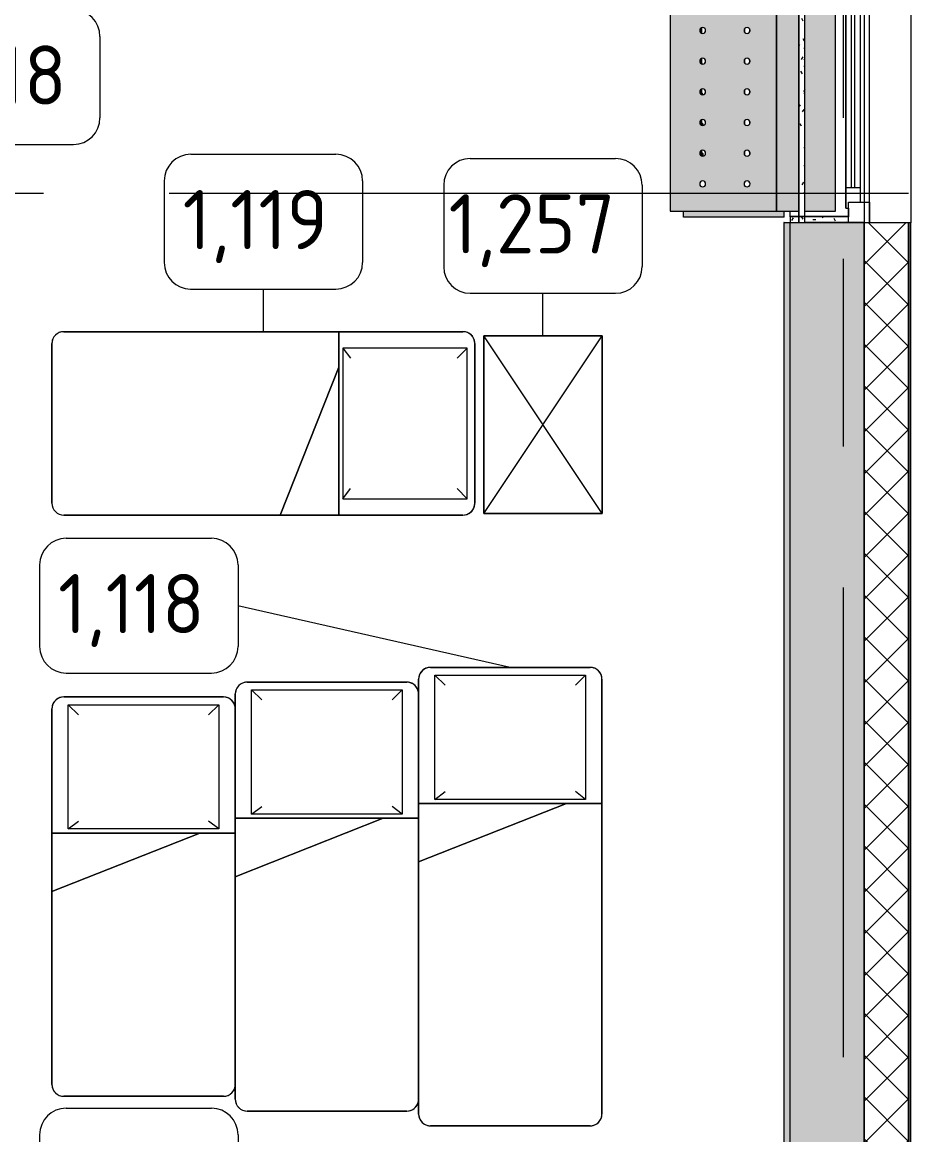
# Model space of a CAD drawing. Header units: millimetres. Extents: x 957 to 67880, y -2706 to 27400.
# Drawn here: x 64704 to 67708, y 4617 to 8378 of the extents above; entities that cross this region are included whole.
import ezdxf

# ---------------------------------------------------------------- set-up
doc = ezdxf.new("R2010")
doc.units = ezdxf.units.MM
doc.linetypes.add('Осевая', pattern=[3175, 635, -476.25, 1587.5, -476.25])
for name, color, linetype, lineweight in [('A-GLAZ', 7, 'Continuous', 9), ('A-GLAZ-1', 7, 'Continuous', 13), ('A-WALL', 7, 'Continuous', 9), ('I-FURN-IDEN', 7, 'Continuous', 9), ('I-WALL', 7, 'Continuous', 9), ('Знаки', 7, 'Continuous', 9), ('Оси', 7, 'Continuous', 9), ('Оси-2', 7, 'Осевая', 9)]:
    doc.layers.add(name, color=color, linetype=linetype, lineweight=lineweight)
for name, color, linetype, lineweight, true_color in [('A-WALL-1', 9, 'Continuous', 9, 0x808080), ('A-WALL-FNSH-1', 9, 'Continuous', 9, 0x808080), ('I-FURN-1', 9, 'Continuous', 9, 0x808080), ('M-EQPM-1', 7, 'Continuous', 9, 0xb2b2b2)]:
    doc.layers.add(name, color=color, linetype=linetype, lineweight=lineweight, true_color=true_color)
doc.styles.add('GOST Common_4', font='GOST_Common.ttf', dxfattribs={"height": 200})
pattern_1 = [(0, (-57529.542, 0), (121.92, 30.48), [10.058, -81.382, 10.058, -81.382, -487.68]), (0, (-57529.542, 0), (121.92, 30.48), [-182.88, 10.058, -172.822, 10.058, -81.382, -213.36]), (0, (-57529.542, 0), (121.92, 30.48), [-457.2, 10.058, -50.902, 10.058, -142.342]), (120, (-57483.822, 15.24), (-87.356454, 90.345817), [10.058, -81.382, 10.058, -81.382, -487.68]), (120, (-57483.822, 15.24), (-87.356454, 90.345817), [-182.88, 10.058, -172.822, 10.058, -81.382, -213.36]), (120, (-57483.822, 15.24), (-87.356454, 90.345817), [-457.2, 10.058, -50.902, 10.058, -142.342]), (240, (-57468.582, 76.2), (-34.563546, -120.825817), [10.058, -81.382, 10.058, -81.382, -487.68]), (240, (-57468.582, 76.2), (-34.563546, -120.825817), [-182.88, 10.058, -172.822, 10.058, -81.382, -213.36]), (240, (-57468.582, 76.2), (-34.563546, -120.825817), [-457.2, 10.058, -50.902, 10.058, -142.342])]

# ---------------------------------------------------------------- blocks, each defined once
blk = doc.blocks.new('120_Окно_СКБ_1Ст - 120_Окно_СКБ_1Ст 1200х2500_h_ с форточкой 3-24161067-План расстановки мебели и оборудования 3 этажа в осях 23-33')
at = {"layer": 'A-GLAZ'}
for p, q in [((600, -57), (-600, -57)), ((-480, -107), (480, -107)), ((-580, -127), (-550, -127)), ((480, -117), (-480, -117)), ((550, -127), (579, -127))]:
    blk.add_line(p, q, dxfattribs=at)
at = {"layer": 'A-GLAZ-1'}
for p, q in [((-600, -127), (-600, -57)), ((-600, -57), (-530, -57)), ((-530, -57), (-530, -127)), ((530, -127), (530, -57)), ((530, -57), (600, -57)), ((600, -57), (600, -127)), ((530, -87), (-530, -87)), ((-530, -87), (-530, -127)), ((-480, -137), (-480, -87)), ((480, -137), (480, -87)), ((530, -127), (530, -87)), ((-530, -127), (-600, -127)), ((-530, -127), (-550, -127)), ((-550, -127), (-550, -137)), ((-550, -137), (550, -137)), ((550, -137), (-550, -137)), ((600, -127), (530, -127)), ((550, -127), (530, -127)), ((550, -137), (550, -127))]:
    blk.add_line(p, q, dxfattribs=at)
blk = doc.blocks.new('Bed - Small Sizes - 1_118-25586206-План расстановки мебели и оборудования 3 этажа в осях 23-33')
at = {"layer": 'I-FURN-1'}
for p, q in [((247.3, 1550), (-292.7, 1550)), ((-292.7, 1550), (247.3, 1550)), ((-332.7, 1510), (-332.7, 460)), ((-332.7, 460), (-332.7, 1510)), ((287.3, 657.7), (287.3, 1510)), ((287.3, 1510), (287.3, 1460)), ((287.3, 1460), (287.3, 657.7)), ((287.3, 657.7), (-212.7, 460)), ((-212.7, 460), (287.3, 657.7)), ((-212.7, 460), (287.3, 657.7)), ((287.3, 460), (287.3, 657.7)), ((287.3, 657.7), (287.3, 510)), ((287.3, 510), (287.3, 657.7)), ((287.3, 657.7), (287.3, 510)), ((287.3, 510), (287.3, 460)), ((287.3, 90), (287.3, 510)), ((287.3, 510), (287.3, 90)), ((-212.7, 460), (-332.7, 460)), ((-332.7, 460), (-332.7, 40)), ((-332.7, 40), (-332.7, 460)), ((-332.7, 460), (-212.7, 460)), ((-332.7, 460), (-332.7, 40)), ((-332.7, 40), (-332.7, 460)), ((-332.7, 460), (-212.7, 460)), ((287.3, 460), (-212.7, 460)), ((-212.7, 460), (287.3, 460)), ((-212.7, 460), (287.3, 460)), ((287.3, 460), (-212.7, 460)), ((-212.7, 460), (287.3, 460)), ((287.3, 40), (287.3, 460)), ((287.3, 460), (287.3, 90)), ((-277.5, 446.2), (-242.7, 420)), ((-277.5, 26.2), (-277.5, 446.2)), ((-277.5, 446.2), (232.5, 446.2)), ((-277.5, 446.2), (232.5, 446.2)), ((-277.5, 26.2), (-277.5, 446.2)), ((232.5, 446.2), (197.3, 420)), ((232.5, 446.2), (232.5, 26.2)), ((232.5, 446.2), (232.5, 26.2)), ((287.3, 90), (287.3, 40)), ((287.3, 40), (287.3, 90)), ((287.3, 90), (287.3, 40)), ((-277.5, 26.2), (-242.7, 60)), ((232.5, 26.2), (197.3, 60)), ((-292.7, 0), (247.3, 0)), ((247.3, 0), (-292.7, 0)), ((232.5, 26.2), (-277.5, 26.2)), ((232.5, 26.2), (-277.5, 26.2)), ((-292.7, 0), (247.3, 0)), ((247.3, 0), (-292.7, 0))]:
    blk.add_line(p, q, dxfattribs=at)
for centre, start, end in [((-292.7, 1510), 90, 180), ((-292.7, 1510), 120, 135), ((-292.7, 1510), 90, 120), ((247.3, 1510), 360, 90), ((247.3, 1510), 60, 90), ((247.3, 1510), 15, 60), ((-292.7, 1510), 165, 180), ((-292.7, 1510), 150, 165), ((-292.7, 1510), 135, 150), ((247.3, 1510), 0, 15), ((-292.7, 40), 180, 270), ((-292.7, 40), 180, 270), ((-292.7, 40), 180, 210), ((-292.7, 40), 180, 210), ((247.3, 40), 270, 360), ((247.3, 40), 270, 0), ((247.3, 40), 285, 360), ((247.3, 40), 300, 360), ((-292.7, 40), 210, 225), ((-292.7, 40), 210, 270), ((-292.7, 40), 225, 240), ((-292.7, 40), 240, 255), ((-292.7, 40), 255, 270), ((247.3, 40), 270, 300), ((247.3, 40), 270, 285)]:
    blk.add_arc(centre, 40, start, end, dxfattribs=at)
blk = doc.blocks.new('Bed - Small Sizes - Single 5-25586207-План расстановки мебели и оборудования 3 этажа в осях 23-33')
at = {"layer": 'I-FURN-1'}
for p, q in [((247.3, 1450), (-292.7, 1450)), ((-292.7, 1450), (247.3, 1450)), ((-332.7, 1410), (-332.7, 607.7)), ((-332.7, 607.7), (-332.7, 1410)), ((287.3, 657.7), (287.3, 1410)), ((287.3, 1410), (287.3, 1360)), ((287.3, 1360), (287.3, 657.7)), ((287.3, 657.7), (-212.7, 460)), ((-212.7, 460), (287.3, 657.7)), ((-212.7, 460), (287.3, 657.7)), ((287.3, 460), (287.3, 657.7)), ((287.3, 657.7), (287.3, 510)), ((287.3, 510), (287.3, 657.7)), ((287.3, 657.7), (287.3, 510)), ((-332.7, 607.7), (-332.7, 460)), ((-332.7, 460), (-332.7, 607.7)), ((287.3, 510), (287.3, 460)), ((287.3, 90), (287.3, 510)), ((287.3, 510), (287.3, 90)), ((-212.7, 460), (-332.7, 460)), ((-332.7, 460), (-332.7, 410)), ((-332.7, 40), (-332.7, 460)), ((-332.7, 460), (-212.7, 460)), ((-332.7, 460), (-332.7, 40)), ((-332.7, 40), (-332.7, 460)), ((-332.7, 460), (-212.7, 460)), ((287.3, 460), (-212.7, 460)), ((-212.7, 460), (287.3, 460)), ((-212.7, 460), (287.3, 460)), ((287.3, 460), (-212.7, 460)), ((-212.7, 460), (287.3, 460)), ((287.3, 40), (287.3, 460)), ((287.3, 460), (287.3, 90)), ((-277.5, 446.2), (-242.7, 420)), ((-277.5, 26.2), (-277.5, 446.2)), ((-277.5, 446.2), (232.5, 446.2)), ((-277.5, 446.2), (232.5, 446.2)), ((-277.5, 26.2), (-277.5, 446.2)), ((232.5, 446.2), (197.3, 420)), ((232.5, 446.2), (232.5, 26.2)), ((232.5, 446.2), (232.5, 26.2)), ((-332.7, 410), (-332.7, 40)), ((287.3, 90), (287.3, 40)), ((287.3, 40), (287.3, 90)), ((287.3, 90), (287.3, 40)), ((-277.5, 26.2), (-242.7, 60)), ((232.5, 26.2), (197.3, 60)), ((-292.7, 0), (247.3, 0)), ((247.3, 0), (-292.7, 0)), ((232.5, 26.2), (-277.5, 26.2)), ((232.5, 26.2), (-277.5, 26.2)), ((-292.7, 0), (247.3, 0)), ((247.3, 0), (-292.7, 0))]:
    blk.add_line(p, q, dxfattribs=at)
for centre, start, end in [((-292.7, 1410), 90, 180), ((-292.7, 1410), 120, 180), ((-292.7, 1410), 105, 120), ((-292.7, 1410), 90, 105), ((247.3, 1410), 360, 90), ((247.3, 1410), 60, 90), ((247.3, 1410), 45, 60), ((247.3, 1410), 30, 45), ((247.3, 1410), 0, 30), ((-292.7, 40), 180, 270), ((-292.7, 40), 180, 195), ((-292.7, 40), 180, 255), ((-292.7, 40), 180, 240), ((247.3, 40), 270, 360), ((247.3, 40), 330, 360), ((247.3, 40), 330, 360), ((247.3, 40), 345, 0), ((-292.7, 40), 195, 225), ((-292.7, 40), 225, 270), ((-292.7, 40), 240, 270), ((-292.7, 40), 255, 270), ((247.3, 40), 270, 330), ((247.3, 40), 270, 330), ((247.3, 40), 270, 315), ((247.3, 40), 315, 345)]:
    blk.add_arc(centre, 40, start, end, dxfattribs=at)
blk = doc.blocks.new('Bed - Small Sizes - Single 6-25586208-План расстановки мебели и оборудования 3 этажа в осях 23-33')
at = {"layer": 'I-FURN-1'}
for p, q in [((247.3, 1350), (-292.7, 1350)), ((-292.7, 1350), (247.3, 1350)), ((-332.7, 1310), (-332.7, 607.7)), ((-332.7, 607.7), (-332.7, 1310)), ((287.3, 657.7), (287.3, 1310)), ((287.3, 1310), (287.3, 657.7)), ((287.3, 657.7), (-212.7, 460)), ((-212.7, 460), (287.3, 657.7)), ((-212.7, 460), (287.3, 657.7)), ((287.3, 460), (287.3, 657.7)), ((287.3, 657.7), (287.3, 460)), ((287.3, 40), (287.3, 657.7)), ((287.3, 657.7), (287.3, 40)), ((-332.7, 607.7), (-332.7, 460)), ((-332.7, 460), (-332.7, 607.7)), ((-212.7, 460), (-332.7, 460)), ((-332.7, 460), (-332.7, 410)), ((-332.7, 40), (-332.7, 460)), ((-332.7, 460), (-212.7, 460)), ((-332.7, 460), (-332.7, 40)), ((-332.7, 40), (-332.7, 460)), ((-332.7, 460), (-212.7, 460)), ((287.3, 460), (-212.7, 460)), ((-212.7, 460), (287.3, 460)), ((-212.7, 460), (287.3, 460)), ((287.3, 460), (-212.7, 460)), ((-212.7, 460), (287.3, 460)), ((287.3, 40), (287.3, 460)), ((287.3, 460), (287.3, 40)), ((-277.5, 446.2), (-242.7, 420)), ((-277.5, 26.2), (-277.5, 446.2)), ((-277.5, 446.2), (232.5, 446.2)), ((-277.5, 446.2), (232.5, 446.2)), ((-277.5, 26.2), (-277.5, 446.2)), ((232.5, 446.2), (197.3, 420)), ((232.5, 446.2), (232.5, 26.2)), ((232.5, 446.2), (232.5, 26.2)), ((-332.7, 410), (-332.7, 40)), ((-277.5, 26.2), (-242.7, 60)), ((232.5, 26.2), (197.3, 60)), ((-292.7, 0), (247.3, 0)), ((247.3, 0), (-292.7, 0)), ((232.5, 26.2), (-277.5, 26.2)), ((232.5, 26.2), (-277.5, 26.2)), ((-292.7, 0), (247.3, 0)), ((247.3, 0), (-292.7, 0))]:
    blk.add_line(p, q, dxfattribs=at)
for centre, start, end in [((-292.7, 1310), 90, 180), ((-292.7, 1310), 120, 180), ((-292.7, 1310), 90, 120), ((247.3, 1310), 360, 90), ((247.3, 1310), 60, 90), ((247.3, 1310), 45, 60), ((247.3, 1310), 30, 45), ((247.3, 1310), 0, 30), ((-292.7, 40), 180, 270), ((-292.7, 40), 180, 210), ((-292.7, 40), 180, 195), ((-292.7, 40), 180, 210), ((247.3, 40), 270, 360), ((247.3, 40), 330, 0), ((247.3, 40), 345, 360), ((247.3, 40), 345, 360), ((-292.7, 40), 195, 210), ((-292.7, 40), 210, 270), ((-292.7, 40), 210, 240), ((-292.7, 40), 210, 255), ((-292.7, 40), 240, 255), ((-292.7, 40), 255, 270), ((-292.7, 40), 255, 270), ((247.3, 40), 270, 345), ((247.3, 40), 270, 300), ((247.3, 40), 270, 285), ((247.3, 40), 285, 300), ((247.3, 40), 300, 330), ((247.3, 40), 300, 315), ((247.3, 40), 315, 345)]:
    blk.add_arc(centre, 40, start, end, dxfattribs=at)
blk = doc.blocks.new('Bed - Small Sizes - 1_119-25446116-План расстановки мебели и оборудования 3 этажа в осях 23-33')
at = {"layer": 'I-FURN-1'}
for p, q in [((247.3, 0), (-292.7, 0)), ((-292.7, 0), (247.3, 0)), ((247.3, 0), (-292.7, 0)), ((-292.7, 0), (247.3, 0)), ((-277.5, -26.2), (-242.7, -60)), ((232.5, -26.2), (-277.5, -26.2)), ((-277.5, -26.2), (-277.5, -446.2)), ((232.5, -26.2), (-277.5, -26.2)), ((-277.5, -26.2), (-277.5, -446.2)), ((232.5, -26.2), (197.3, -60)), ((232.5, -446.2), (232.5, -26.2)), ((232.5, -446.2), (232.5, -26.2)), ((-332.7, -40), (-332.7, -460)), ((-332.7, -460), (-332.7, -40)), ((-332.7, -40), (-332.7, -460)), ((-332.7, -460), (-332.7, -40)), ((287.3, -460), (287.3, -40)), ((287.3, -40), (287.3, -460)), ((287.3, -657.7), (287.3, -40)), ((287.3, -40), (287.3, -657.7)), ((-277.5, -446.2), (-242.7, -420)), ((-277.5, -446.2), (232.5, -446.2)), ((-277.5, -446.2), (232.5, -446.2)), ((232.5, -446.2), (197.3, -420)), ((-332.7, -460), (-212.7, -460)), ((-212.7, -460), (-332.7, -460)), ((-332.7, -460), (-332.7, -1390)), ((-332.7, -1390), (-332.7, -460)), ((-332.7, -460), (-212.7, -460)), ((-212.7, -460), (287.3, -460)), ((287.3, -460), (-212.7, -460)), ((287.3, -460), (-212.7, -460)), ((-212.7, -460), (287.3, -657.7)), ((287.3, -657.7), (-212.7, -460)), ((-212.7, -460), (287.3, -460)), ((-212.7, -460), (287.3, -657.7)), ((-212.7, -460), (287.3, -460)), ((287.3, -657.7), (287.3, -460)), ((287.3, -460), (287.3, -657.7)), ((287.3, -1390), (287.3, -657.7)), ((287.3, -657.7), (287.3, -1390)), ((-292.7, -1430), (247.3, -1430)), ((247.3, -1430), (-292.7, -1430))]:
    blk.add_line(p, q, dxfattribs=at)
for centre, start, end in [((-292.7, -40), 90, 180), ((-292.7, -40), 90, 120), ((247.3, -40), 360, 90), ((247.3, -40), 75, 90), ((-292.7, -40), 120, 180), ((-292.7, -40), 150, 180), ((-292.7, -40), 150, 180), ((-292.7, -40), 105, 150), ((-292.7, -40), 120, 150), ((-292.7, -40), 90, 120), ((-292.7, -40), 90, 105), ((247.3, -40), 60, 90), ((247.3, -40), 60, 90), ((247.3, -40), 0, 75), ((247.3, -40), 45, 60), ((247.3, -40), 0, 60), ((247.3, -40), 30, 45), ((247.3, -40), 15, 30), ((247.3, -40), 0, 15), ((-292.7, -1390), 180, 270), ((-292.7, -1390), 180, 195), ((247.3, -1390), 270, 0), ((247.3, -1390), 270, 0), ((-292.7, -1390), 195, 210), ((-292.7, -1390), 210, 225), ((-292.7, -1390), 225, 240), ((-292.7, -1390), 240, 270)]:
    blk.add_arc(centre, 40, start, end, dxfattribs=at)
blk = doc.blocks.new('Шкаф параметрический - 1_257-V54-План расстановки мебели и оборудования 3 этажа в осях 23-33')
at = {"layer": 'I-FURN-1'}
for p, q in [((0, 0), (600, 400)), ((0, 400), (600, 0)), ((600, 400), (0, 400)), ((0, 400), (0, 0)), ((0, 0), (0, 400)), ((0, 400), (600, 400)), ((600, 0), (600, 400)), ((600, 400), (600, 0)), ((0, 0), (600, 0)), ((600, 0), (0, 0))]:
    blk.add_line(p, q, dxfattribs=at)
blk = doc.blocks.new('radiator_prado_classic_z_tip_30_po exemplyaru - Classic Z Тип 30-300-31430728-План расстановки мебели и оборудования 3 этажа в осях 23-33')
at = {"layer": 'M-EQPM-1'}
for p, q in [((42.3, 228), (24.5, 228)), ((24.5, 228), (37.5, 228)), ((37.5, 228), (24.5, 228)), ((24.5, 228), (37.5, 228)), ((32.5, 223), (37.5, 228)), ((37.5, 228), (32.5, 223)), ((37.5, 228), (42.3, 228)), ((146.1, 228), (128.2, 228)), ((128.2, 228), (137.5, 228)), ((137.5, 228), (128.2, 228)), ((128.2, 228), (137.5, 228)), ((132.5, 223), (137.5, 228)), ((137.5, 228), (132.5, 223)), ((137.5, 228), (146.1, 228)), ((249.8, 228), (232, 228)), ((232, 228), (237.5, 228)), ((237.5, 228), (232, 228)), ((232, 228), (237.5, 228)), ((232.5, 223), (237.5, 228)), ((237.5, 228), (232.5, 223)), ((237.5, 228), (249.8, 228)), ((334.9, 225.4), (337.5, 228)), ((337.5, 228), (334.9, 225.4)), ((353.6, 228), (335.7, 228)), ((335.7, 228), (337.5, 228)), ((337.5, 228), (335.7, 228)), ((335.7, 228), (337.5, 228)), ((337.5, 228), (353.6, 228)), ((457.3, 228), (439.5, 228)), ((439.5, 228), (457.3, 228)), ((561.1, 228), (543.2, 228)), ((543.2, 228), (561.1, 228)), ((664.8, 228), (647, 228)), ((647, 228), (662.5, 228)), ((662.5, 228), (664.8, 228)), ((664.8, 228), (662.5, 228)), ((662.5, 228), (664.8, 228)), ((662.5, 228), (665.7, 224.8)), ((662.5, 228), (665.7, 224.8)), ((768.6, 228), (750.7, 228)), ((750.7, 228), (762.5, 228)), ((762.5, 228), (768.6, 228)), ((768.6, 228), (762.5, 228)), ((762.5, 228), (768.6, 228)), ((762.5, 228), (767.5, 223)), ((762.5, 228), (767.5, 223)), ((872.3, 228), (854.5, 228)), ((854.5, 228), (862.5, 228)), ((862.5, 228), (872.3, 228)), ((872.3, 228), (862.5, 228)), ((862.5, 228), (872.3, 228)), ((862.5, 228), (867.5, 223)), ((862.5, 228), (867.5, 223)), ((32.5, 223), (23.5, 223)), ((23.5, 223), (32.5, 223)), ((132.5, 223), (127.2, 223)), ((127.2, 223), (132.5, 223)), ((232.5, 223), (231, 223)), ((231, 223), (232.5, 223)), ((769.6, 223), (767.5, 223)), ((767.5, 223), (769.6, 223)), ((873.3, 223), (867.5, 223)), ((867.5, 223), (873.3, 223)), ((38.8, 82), (28, 82)), ((32.5, 82), (28.8, 82)), ((28.8, 82), (32.2, 82)), ((31.5, 82), (28.8, 82)), ((28.8, 82), (32.5, 82)), ((28.8, 82), (31.5, 82)), ((32.5, 82), (31.5, 82)), ((32.2, 82), (32.5, 82)), ((32.5, 82), (32.5, 83.5)), ((32.5, 82), (32.5, 83.5)), ((32.5, 82), (38.8, 82)), ((142.5, 82), (131.7, 82)), ((131.7, 82), (142.5, 82)), ((246.3, 82), (235.5, 82)), ((235.5, 82), (246.3, 82)), ((350, 82), (339.2, 82)), ((339.2, 82), (350, 82)), ((453.8, 82), (443, 82)), ((443, 82), (453.8, 82)), ((557.5, 82), (546.7, 82)), ((546.7, 82), (557.5, 82)), ((661.3, 82), (650.5, 82)), ((650.5, 82), (661.3, 82)), ((765, 82), (754.2, 82)), ((754.2, 82), (765, 82)), ((868.8, 82), (858, 82)), ((858, 82), (867.5, 82)), ((868.5, 82), (867.5, 82)), ((867.5, 82), (868.5, 82)), ((868.5, 82), (867.5, 82)), ((867.5, 82), (867.8, 82)), ((867.8, 82), (868.5, 82)), ((36, 64), (30.8, 64)), ((30.8, 64), (36, 64)), ((139.7, 64), (134.6, 64)), ((134.6, 64), (139.7, 64)), ((243.5, 64), (238.3, 64)), ((238.3, 64), (243.5, 64)), ((347.2, 64), (342.1, 64)), ((342.1, 64), (347.2, 64)), ((451, 64), (445.8, 64)), ((445.8, 64), (451, 64)), ((554.7, 64), (549.6, 64)), ((549.6, 64), (554.7, 64)), ((658.5, 64), (653.3, 64)), ((653.3, 64), (658.5, 64)), ((762.2, 64), (757.1, 64)), ((757.1, 64), (762.2, 64)), ((866, 64), (860.8, 64)), ((860.8, 64), (866, 64))]:
    blk.add_line(p, q, dxfattribs=at)
blk = doc.blocks.new('Зашивка радиатора_ с перфорацией М7_1 - Зашивка радиатора_ с перфорацией М7_1-V292-План расстановки мебели и оборудования 3 этажа в осях 23-33')
at = {"layer": 'Знаки'}
h = blk.add_hatch(color=256, dxfattribs=at)
h.paths.add_polyline_path([(1890, 226), (1890, 256), (749.1, 256), (749.1, 226.2), (729.1, 226.2), (729.1, 256), (-350.9, 256), (-350.9, 226), (507.1, 226), (507.1, 180), (1890, 180)])
h.paths.add_polyline_path([(1890, 276), (1890, 380), (749.1, 380), (749.1, 276), (1751, 276)])
h = blk.add_hatch(color=256, dxfattribs=at)
h.paths.add_polyline_path([(1890, -163.9), (1890, 180), (507.1, 180), (507.1, -174), (-350.9, -174), (-350.9, -179.9), (1890, -179.9)])
h.paths.add_polyline_path([(1807.5, 80.4), (1806.2, 75.4), (1802.1, 71.5), (1797.5, 70.4), (1792.5, 71.7), (1788.8, 75.4), (1787.5, 80.4), (1788.8, 85.4), (1792.5, 89), (1797.5, 90.4), (1802.5, 89), (1806.2, 85.4), (1807.2, 82.9)])
h.paths.add_polyline_path([(1807.5, -69.6), (1806.2, -74.6), (1802.5, -78.3), (1797.5, -79.6), (1792.5, -78.3), (1788.8, -74.6), (1787.5, -69.6), (1788.8, -64.6), (1792.5, -61), (1797.5, -59.6), (1803, -61.3), (1806.2, -64.6), (1807.2, -67.1)])
h.paths.add_polyline_path([(1703.7, -69.6), (1702.4, -74.6), (1698.7, -78.3), (1693.7, -79.6), (1688.7, -78.3), (1684.8, -74), (1683.7, -69.6), (1685.1, -64.6), (1688.7, -61), (1693.7, -59.6), (1698.7, -61), (1702.4, -64.6), (1703.4, -67.1)])
h.paths.add_polyline_path([(1703.7, 80.4), (1702.1, 75), (1698.7, 71.7), (1693.7, 70.4), (1688.4, 72), (1685.1, 75.4), (1683.7, 80.4), (1685.1, 85.4), (1688.7, 89), (1693.7, 90.4), (1698.7, 89), (1702.4, 85.4), (1703.4, 82.9)])
h.paths.add_polyline_path([(1600, 80.4), (1598.7, 75.4), (1595, 71.7), (1590, 70.4), (1584.6, 72), (1581.3, 75.4), (1580, 80.4), (1581.3, 85.4), (1585, 89), (1590, 90.4), (1595, 89), (1598.7, 85.4), (1599.7, 82.9)])
h.paths.add_polyline_path([(1600, -69.6), (1598.7, -74.6), (1595, -78.3), (1590, -79.6), (1585, -78.3), (1581.1, -74), (1580, -69.6), (1581.3, -64.6), (1585, -61), (1590, -59.6), (1595, -61), (1598.7, -64.6), (1599.7, -67.1)])
h.paths.add_polyline_path([(1496.2, 80.4), (1494.9, 75.4), (1491.2, 71.7), (1486.2, 70.4), (1480.9, 72), (1477.6, 75.4), (1476.2, 80.4), (1477.6, 85.4), (1481.2, 89), (1486.2, 90.4), (1491.2, 89), (1494.9, 85.4), (1495.9, 82.9)])
h.paths.add_polyline_path([(1496.2, -69.6), (1494.9, -74.6), (1491.2, -78.3), (1486.2, -79.6), (1481.2, -78.3), (1477.3, -74), (1476.2, -69.6), (1477.6, -64.6), (1481.2, -61), (1486.2, -59.6), (1491.2, -61), (1494.9, -64.6), (1495.9, -67.1)])
h.paths.add_polyline_path([(1392.5, -69.6), (1391.2, -74.6), (1387.5, -78.3), (1382.5, -79.6), (1377.5, -78.3), (1373.6, -74), (1372.5, -69.6), (1373.8, -64.6), (1377.5, -61), (1382.5, -59.6), (1387.5, -61), (1391.2, -64.6), (1392.2, -67.1)])
h.paths.add_polyline_path([(1392.5, 80.4), (1391.2, 75.4), (1387.5, 71.7), (1382.5, 70.4), (1377.1, 72), (1373.8, 75.4), (1372.5, 80.4), (1373.8, 85.4), (1377.5, 89), (1382.5, 90.4), (1387.5, 89), (1391.2, 85.4), (1392.2, 82.9)])
h.paths.add_polyline_path([(1288.7, 80.4), (1287.4, 75.4), (1283.7, 71.7), (1278.7, 70.4), (1273.4, 72), (1270.1, 75.4), (1268.7, 80.4), (1270.1, 85.4), (1273.7, 89), (1278.7, 90.4), (1283.7, 89), (1287.4, 85.4), (1288.4, 82.9)])
h.paths.add_polyline_path([(1288.7, -69.6), (1287.4, -74.6), (1283.7, -78.3), (1278.7, -79.6), (1273.7, -78.3), (1269.8, -74), (1268.7, -69.6), (1270.1, -64.6), (1273.7, -61), (1278.7, -59.6), (1283.7, -61), (1287.4, -64.6), (1288.4, -67.1)])
h.paths.add_polyline_path([(1185, -69.6), (1183.7, -74.6), (1180, -78.3), (1175, -79.6), (1170, -78.3), (1166.1, -74), (1165, -69.6), (1166.3, -64.6), (1170, -61), (1175, -59.6), (1180, -61), (1183.7, -64.6), (1184.7, -67.1)])
h.paths.add_polyline_path([(1185, 80.4), (1183.7, 75.4), (1180, 71.7), (1175, 70.4), (1169.6, 72), (1166.3, 75.4), (1165, 80.4), (1166.3, 85.4), (1170, 89), (1175, 90.4), (1180, 89), (1183.7, 85.4), (1184.7, 82.9)])
h.paths.add_polyline_path([(1081.2, -69.6), (1079.9, -74.6), (1076.2, -78.3), (1071.2, -79.6), (1066.2, -78.3), (1062.3, -74), (1061.2, -69.6), (1062.6, -64.6), (1066.2, -61), (1071.2, -59.6), (1076.2, -61), (1079.9, -64.6), (1080.9, -67.1)])
h.paths.add_polyline_path([(1081.2, 80.4), (1079.9, 75.4), (1076.2, 71.7), (1071.2, 70.4), (1065.9, 72), (1062.6, 75.4), (1061.2, 80.4), (1062.6, 85.4), (1066.2, 89), (1071.2, 90.4), (1076.2, 89), (1079.9, 85.4), (1080.9, 82.9)])
h.paths.add_polyline_path([(977.5, -69.6), (976.2, -74.6), (972.5, -78.3), (967.5, -79.6), (962.5, -78.3), (958.6, -74), (957.5, -69.6), (958.8, -64.6), (962.5, -61), (967.5, -59.6), (972.5, -61), (976.2, -64.6), (977.2, -67.1)])
h.paths.add_polyline_path([(977.5, 80.4), (976.2, 75.4), (972.5, 71.7), (967.5, 70.4), (962.1, 72), (958.8, 75.4), (957.5, 80.4), (958.8, 85.4), (962.5, 89), (967.5, 90.4), (972.5, 89), (976.2, 85.4), (977.2, 82.9)])
h.paths.add_polyline_path([(873.7, -69.6), (872.4, -74.6), (868.7, -78.3), (863.7, -79.6), (858.7, -78.3), (854.8, -74), (853.7, -69.6), (855.1, -64.6), (858.7, -61), (863.7, -59.6), (868.7, -61), (872.4, -64.6), (873.4, -67.1)])
h.paths.add_polyline_path([(873.7, 80.4), (872.4, 75.4), (868.7, 71.7), (863.7, 70.4), (858.4, 72), (855.1, 75.4), (853.7, 80.4), (855.1, 85.4), (858.7, 89), (863.7, 90.4), (868.7, 89), (872.4, 85.4), (873.4, 82.9)])
h.paths.add_polyline_path([(770, -69.6), (768.7, -74.6), (765, -78.3), (760, -79.6), (755, -78.3), (751.3, -74.6), (750, -69.6), (751.3, -64.6), (755, -61), (760, -59.6), (765, -61), (768.7, -64.6), (769.7, -67.1)])
h.paths.add_polyline_path([(770, 80.4), (768.7, 75.4), (765, 71.7), (760, 70.4), (755, 71.7), (751.3, 75.4), (750, 80.4), (751.3, 85.4), (755, 89), (760, 90.4), (765, 89), (768.7, 85.4), (769.8, 82.1)])
h.paths.add_polyline_path([(666.2, 80.4), (664.9, 75.4), (661.2, 71.7), (656.2, 70.4), (651.2, 71.7), (647.6, 75.4), (646.4, 81.2), (647.6, 85.4), (651.2, 89), (656.2, 90.4), (661.6, 88.8), (664.9, 85.4), (665.9, 82.9)])
h.paths.add_polyline_path([(666.2, -69.6), (664.9, -74.6), (661.2, -78.3), (656.2, -79.6), (651.2, -78.3), (647.6, -74.6), (646.2, -69.6), (647.6, -64.6), (651.2, -61), (656.2, -59.6), (661.2, -61), (664.9, -64.6), (665.9, -67.1)])
h.paths.add_polyline_path([(562.5, -69.6), (561.2, -74.6), (557.5, -78.3), (552.5, -79.6), (547.2, -78.1), (543.8, -74.6), (542.5, -69.6), (543.8, -64.6), (547.5, -61), (552.5, -59.6), (557.5, -61), (561.3, -65), (562.2, -67.1)])
h.paths.add_polyline_path([(562.5, 80.4), (561.2, 75.4), (557.5, 71.7), (552.5, 70.4), (547.5, 71.7), (543.8, 75.4), (542.5, 80.4), (543.8, 85.4), (547.5, 89), (552.5, 90.4), (557.8, 88.8), (561.3, 85), (562.2, 82.9)])
for p, q in [((1890, 380), (749.1, 380)), ((1890, 276), (1890, 380)), ((1890, 180), (1890, 256)), ((-350.9, 180), (507.1, 180)), ((507.1, 180), (-350.9, 180)), ((507.1, 180), (1890, 180)), ((1890, 180), (507.1, 180)), ((1890, -179.9), (1890, 180)), ((-350.9, -179.9), (1890, -179.9))]:
    blk.add_line(p, q, dxfattribs=at)
for centre, start, end in [((-277.5, 80.4), 0, 180), ((-277.5, 80.4), 180, 360), ((-173.7, 80.4), 0, 180), ((-173.7, 80.4), 180, 0), ((-70, 80.4), 0, 180), ((-70, 80.4), 180, 0), ((33.8, 80.4), 0, 180), ((33.8, 80.4), 180, 360), ((137.5, 80.4), 0, 180), ((137.5, 80.4), 180, 0), ((241.3, 80.4), 0, 180), ((241.3, 80.4), 180, 0), ((345, 80.4), 0, 180), ((345, 80.4), 180, 0), ((448.8, 80.4), 0, 180), ((448.8, 80.4), 180, 0), ((552.5, 80.4), 0, 180), ((552.5, 80.4), 180, 360), ((656.2, 80.4), 0, 180), ((656.2, 80.4), 180, 0), ((760, 80.4), 0, 180), ((760, 80.4), 180, 0), ((863.7, 80.4), 0, 180), ((863.7, 80.4), 180, 0), ((967.5, 80.4), 0, 180), ((967.5, 80.4), 180, 0), ((1071.2, 80.4), 0, 180), ((1071.2, 80.4), 180, 0), ((1175, 80.4), 0, 180), ((1175, 80.4), 180, 0), ((1278.7, 80.4), 0, 180), ((1278.7, 80.4), 180, 0), ((1382.5, 80.4), 0, 180), ((1382.5, 80.4), 180, 0), ((1486.2, 80.4), 0, 180), ((1486.2, 80.4), 180, 360), ((1590, 80.4), 0, 180), ((1590, 80.4), 180, 0), ((1693.7, 80.4), 0, 180), ((1693.7, 80.4), 180, 360), ((1797.5, 80.4), 0, 180), ((1797.5, 80.4), 180, 0), ((-277.5, -69.6), 0, 180), ((-277.5, -69.6), 180, 0), ((-173.7, -69.6), 0, 180), ((-173.7, -69.6), 180, 0), ((-70, -69.6), 0, 180), ((-70, -69.6), 180, 0), ((33.8, -69.6), 0, 180), ((33.8, -69.6), 180, 0), ((137.5, -69.6), 0, 180), ((137.5, -69.6), 180, 0), ((241.3, -69.6), 0, 180), ((241.3, -69.6), 180, 0), ((345, -69.6), 0, 180), ((345, -69.6), 180, 0), ((448.8, -69.6), 0, 180), ((448.8, -69.6), 180, 0), ((552.5, -69.6), 0, 180), ((552.5, -69.6), 180, 0), ((656.2, -69.6), 0, 180), ((656.2, -69.6), 180, 0), ((760, -69.6), 0, 180), ((760, -69.6), 180, 0), ((863.7, -69.6), 0, 180), ((863.7, -69.6), 180, 0), ((967.5, -69.6), 0, 180), ((967.5, -69.6), 180, 0), ((1071.2, -69.6), 0, 180), ((1071.2, -69.6), 180, 0), ((1175, -69.6), 0, 180), ((1175, -69.6), 180, 0), ((1278.7, -69.6), 0, 180), ((1278.7, -69.6), 180, 0), ((1382.5, -69.6), 0, 180), ((1382.5, -69.6), 180, 0), ((1486.2, -69.6), 0, 180), ((1486.2, -69.6), 180, 0), ((1590, -69.6), 0, 180), ((1590, -69.6), 180, 0), ((1693.7, -69.6), 0, 180), ((1693.7, -69.6), 180, 0), ((1797.5, -69.6), 0, 180), ((1797.5, -69.6), 180, 0)]:
    blk.add_arc(centre, 10, start, end, dxfattribs=at)
blk = doc.blocks.new('Зашивка_ торцевая панель - Зашивка_ торцевая панель Т2-V293-План расстановки мебели и оборудования 3 этажа в осях 23-33')
at = {"layer": 'Знаки'}
blk.add_hatch(color=256, dxfattribs=at).paths.add_polyline_path([(-430, -158.8), (-430, -160), (-409.9, -160), (-409.9, 180), (-430, 180), (-430, -158.3)])
for p, q in [((-430, -160), (-430, 180)), ((-430, 180), (-409.9, 180)), ((-430, -160), (-409.9, -160))]:
    blk.add_line(p, q, dxfattribs=at)
blk = doc.blocks.new('Марка_Мебель - В прямоуг_Balcon_Марка-25523697-План расстановки мебели и оборудования 3 этажа в осях 23-33')
at = {"layer": 'I-FURN-IDEN'}
for p, q in [((-2.455, 2.278), (2.455, 2.278)), ((-3.355, 1.378), (-3.355, -1.384)), ((3.355, 1.378), (3.355, -1.378)), ((-2.461, -2.278), (2.455, -2.278))]:
    blk.add_line(p, q, dxfattribs=at)
for centre, radius, start, end in [((-2.455, 1.378), 0.9, 90, 180), ((2.455, 1.378), 0.9, 0, 90), ((-2.461, -1.384), 0.893, 180, 270), ((2.455, -1.378), 0.9, 270, 0)]:
    blk.add_arc(centre, radius, start, end, dxfattribs=at)

msp = doc.modelspace()

# ---------------------------------------------------------------- hatches: boundary and pattern name
at = {"layer": 'A-WALL'}
h = msp.add_hatch(dxfattribs=at)
h.set_pattern_fill('FP_1', color=256, style=0, pattern_type=2)
h.set_pattern_definition([(45, (-57529.54, 0), (-70.71068, 70.71068), []), (135, (-57529.54, 0), (-70.71068, -70.71068), [])])
h.paths.add_polyline_path([(67700.5, -250), (67700.5, 7700), (67550.5, 7700), (67550.5, -250)])
h.paths.add_polyline_path([(67700.5, 8900), (67700.5, 10820), (67550.5, 10820), (67550.5, 8900)])
h.paths.add_polyline_path([(67700.5, 13120), (67700.5, 21400), (67550.5, 21400), (67550.5, 13120)])
at = {"layer": 'I-WALL'}
h = msp.add_hatch(dxfattribs=at)
h.set_pattern_fill('FP_35', color=256, style=0, pattern_type=2)
h.set_pattern_definition(pattern_1)
h.paths.add_polyline_path([(67350.5, 7701), (67350.5, 10360), (67330.5, 10360), (67330.5, 7701)])
h = msp.add_hatch(dxfattribs=at)
h.set_pattern_fill('FP_35', color=256, style=0, pattern_type=2)
h.set_pattern_definition(pattern_1)
h.paths.add_polyline_path([(67488.5, 7701), (67498.5, 7701), (67498.5, 7721), (67350.5, 7721), (67350.5, 7701), (67454.5, 7701)])
h.paths.add_polyline_path([(67330.5, 7701), (67330.5, 7721), (67300.5, 7721), (67300.5, 7701)])
h = msp.add_hatch(dxfattribs=at)
h.set_pattern_fill('FP_35', color=256, style=0, pattern_type=2)
h.set_pattern_definition(pattern_1)
h.paths.add_polyline_path([(67300.5, 160), (67300.5, 7701), (67280.5, 7700), (67280.7, 160), (67290.5, 160)])
h = msp.add_hatch(dxfattribs=at)
h.set_pattern_fill('FP_4', color=256, style=0, pattern_type=2)
h.set_pattern_definition([(45, (-57529.54, 0), (-57.024626, 57.024626), []), (45, (-57472.52, 0), (-57.024626, 57.024626), [100.806, -20.161, 3.353, -16.808])])
h.paths.add_polyline_path([(67550.5, -100), (67550.5, 7701), (67329.5, 7701), (67300.5, 7700), (67300.5, -100)])

# ---------------------------------------------------------------- linework, layer by layer
at = {"layer": 'A-WALL'}
for p, q in [((67550.5, 10820), (67550.5, 7701)), ((67330.5, 7700), (67330.5, 10360)), ((67708.5, 8900), (67708.5, 7700)), ((67280.5, 170), (67280.5, 7701)), ((67300.5, 7701), (67300.5, 7700)), ((67350.5, 7701), (67350.5, 7700)), ((67550.5, 7701), (67498.5, 7701)), ((67550.5, 7700), (67550.5, 7701)), ((67700.5, -250), (67700.5, 7700)), ((67703.5, -253), (67703.5, 7700))]:
    msp.add_line(p, q, dxfattribs=at)
at = {"layer": 'A-WALL-1'}
for p, q in [((67350.5, 7701), (67350.5, 10360)), ((67498.5, 7721), (67300.5, 7721)), ((67300.5, 7721), (67300.5, 7701)), ((67498.5, 7701), (67498.5, 7721)), ((67280.5, 7701), (67350.5, 7701)), ((67300.5, 150), (67300.5, 7700)), ((67550.5, 7700), (67330.5, 7700)), ((67498.5, 7701), (67350.5, 7701)), ((67550.5, 7700), (67550.5, -100)), ((67700.5, 7700), (67550.5, 7700)), ((67550.5, -100), (67550.5, 7700))]:
    msp.add_line(p, q, dxfattribs=at)
at = {"layer": 'A-WALL-FNSH-1'}
for p, q in [((67329.5, 10359), (67329.5, 7701)), ((67498.5, 7722), (67300.5, 7722)), ((67300.5, 7722), (67300.5, 7721)), ((67498.5, 7721), (67498.5, 7722)), ((67280.5, 7701), (67279.5, 7701)), ((67279.5, 7701), (67279.5, 171)), ((67708.5, 7700), (67700.5, 7700)), ((67708.5, -258), (67708.5, 7700))]:
    msp.add_line(p, q, dxfattribs=at)
at = {"layer": 'I-FURN-IDEN'}
for p, q in [((65519.3, 7332.2), (65519.3, 7476.2)), ((66464.5, 7318), (66464.5, 7462)), ((66354.3, 6197.3), (65433.5, 6405.8))]:
    msp.add_line(p, q, dxfattribs=at)
at = {"layer": 'I-WALL'}
for p, q in [((67550.5, 8900), (67550.5, 7701)), ((67300.5, 7721), (67300.5, 7739.2))]:
    msp.add_line(p, q, dxfattribs=at)
at = {"layer": 'Оси'}
msp.add_line((65200.5, 7800), (67700.5, 7800), dxfattribs=at)
at = {"layer": 'Оси-2'}
for p, q in [((67480.5, 593.7), (67480.5, 19191.6)), ((27152.2, 7800), (65200.5, 7800))]:
    msp.add_line(p, q, dxfattribs=at)

# ---------------------------------------------------------------- block references
at = {"layer": 'A-GLAZ', "rotation": 269.9999999999999}
msp.add_blockref('120_Окно_СКБ_1Ст - 120_Окно_СКБ_1Ст 1200х2500_h_ с форточкой 3-24161067-План расстановки мебели и оборудования 3 этажа в осях 23-33', (67625.5, 8300), dxfattribs=at)
at = {"layer": 'I-FURN-1'}
for name, p, rotation in [('Bed - Small Sizes - 1_119-25446116-План расстановки мебели и оборудования 3 этажа в осях 23-33', (66234.3, 6999.5), 269.9999999999995), ('Шкаф параметрический - 1_257-V54-План расстановки мебели и оборудования 3 этажа в осях 23-33', (66664.5, 6718), 89.99999999999865), ('Bed - Small Sizes - 1_118-25586206-План расстановки мебели и оборудования 3 этажа в осях 23-33', (66331.6, 6197.3), 180), ('Bed - Small Sizes - Single 5-25586207-План расстановки мебели и оборудования 3 этажа в осях 23-33', (65711.6, 6147.3), 180), ('Bed - Small Sizes - Single 6-25586208-План расстановки мебели и оборудования 3 этажа в осях 23-33', (65091.6, 6097.3), 180)]:
    msp.add_blockref(name, p, dxfattribs=dict(at, rotation=rotation))
at = {"layer": 'I-FURN-IDEN', "xscale": 99.99999999999993, "yscale": 99.99999999999993, "zscale": 99.99999999999993}
for p in [(64631.3, 8192.7), (65519.3, 7704), (66464.5, 7689.8), (65098.1, 6405.8), (65098.1, 4479.4)]:
    msp.add_blockref('Марка_Мебель - В прямоуг_Balcon_Марка-25523697-План расстановки мебели и оборудования 3 этажа в осях 23-33', p, dxfattribs=at)
at = {"layer": 'M-EQPM-1', "rotation": 90.00000000000017}
msp.add_blockref('radiator_prado_classic_z_tip_30_po exemplyaru - Classic Z Тип 30-300-31430728-План расстановки мебели и оборудования 3 этажа в осях 23-33', (67228.5, 7902), dxfattribs=at)
at = {"layer": 'Знаки'}
for name, p, rotation in [('Зашивка радиатора_ с перфорацией М7_1 - Зашивка радиатора_ с перфорацией М7_1-V292-План расстановки мебели и оборудования 3 этажа в осях 23-33', (67074.5, 9629.2), 270.0000000000002), ('Зашивка_ торцевая панель - Зашивка_ торцевая панель Т2-V293-План расстановки мебели и оборудования 3 этажа в осях 23-33', (67120.5, 8149), 89.9999999999995)]:
    msp.add_blockref(name, p, dxfattribs=dict(at, rotation=rotation))

# ---------------------------------------------------------------- texts
at = {"layer": 'I-FURN-IDEN', "char_height": 200, "attachment_point": 1, "style": 'GOST Common_4'}
for s, insert, width in [('1,118', (64358.3, 8299.8), 625.316), ('1,119', (65246.3, 7811), 625.316), ('1,257', (66145.5, 7796.8), 737.552), ('1,118', (64825.1, 6512.8), 625.316)]:
    msp.add_mtext(s, dxfattribs=dict(at, insert=insert, width=width))

doc.saveas('drawing.dxf')
